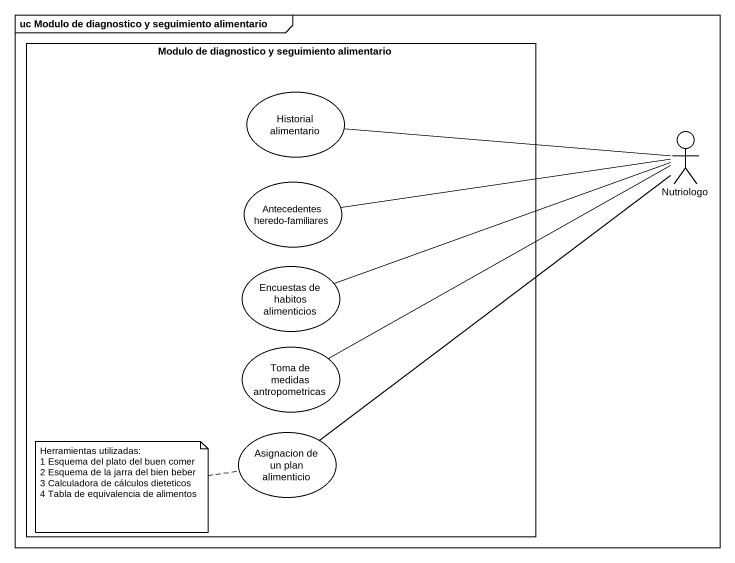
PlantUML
@startuml
mainframe uc Modulo de diagnostico y seguimiento alimentario
rectangle "Modulo de diagnostico y seguimiento alimentario" as Modulo_de_diagnostico_y {
  usecase "Historial alimentario" as Historial_alimentario
  usecase "Antecedentes heredo-familiares" as Antecedentes_heredo
  usecase "Encuestas de habitos alimenticios" as Encuestas_de_habitos
  usecase "Toma de medidas antropometricas" as Toma_de_medidas
  usecase "Asignacion de un plan alimenticio" as Asignacion_de_un_plan
}
actor Nutriologo
Historial_alimentario -right- Nutriologo
Antecedentes_heredo -right- Nutriologo
Encuestas_de_habitos -right- Nutriologo
Toma_de_medidas -right- Nutriologo
Asignacion_de_un_plan -right- Nutriologo
note left of Asignacion_de_un_plan
  Herramientas utilizadas:
  1 Esquema del plato del buen comer
  2 Esquema de la jarra del bien beber
  3 Calculadora de cálculos dieteticos
  4 Tabla de equivalencia de alimentos
end note
@enduml
